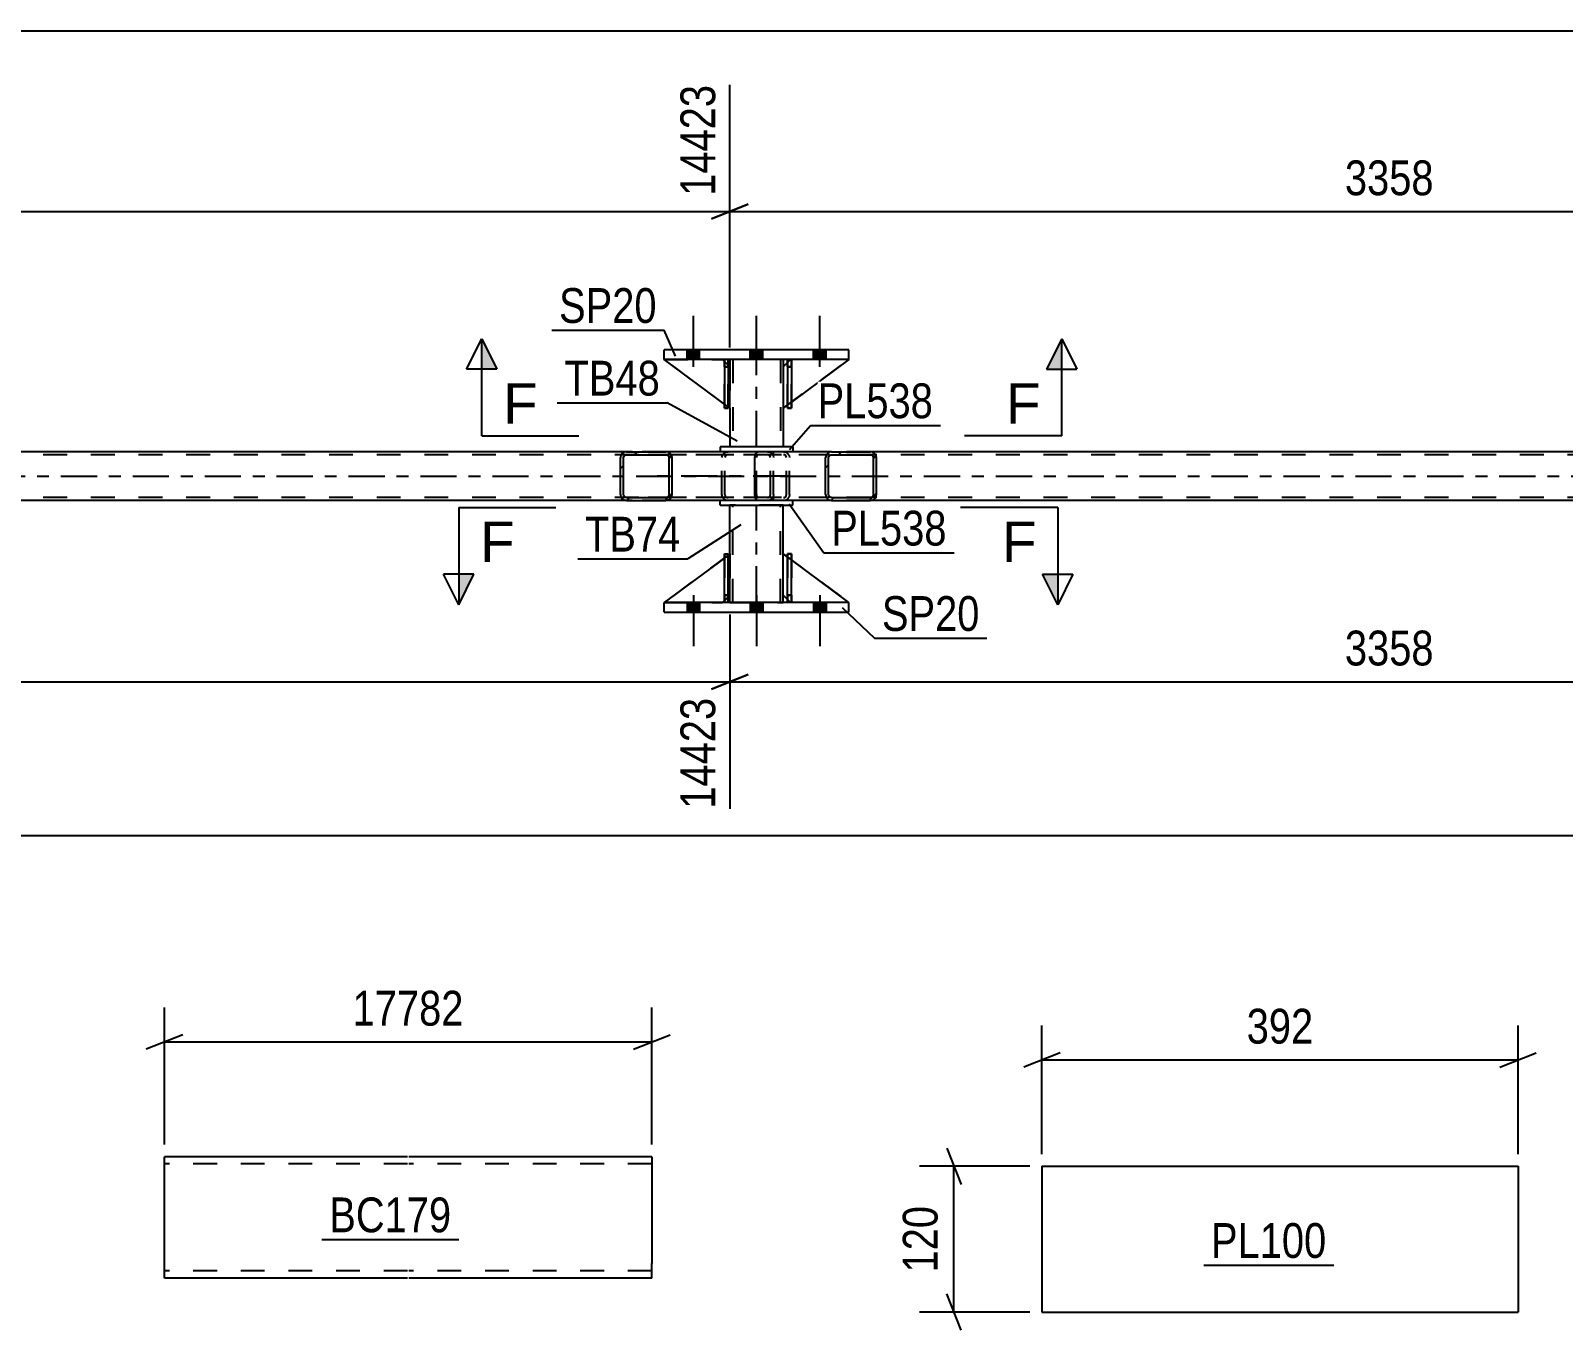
# Model space of a CAD drawing. Header units: millimetres. Extents: x 0 to 841, y 0 to 594.
# Drawn here: x 618.3 to 744.4, y 139.6 to 246.5 of the extents above; entities that cross this region are included whole.
import ezdxf

# ---------------------------------------------------------------- set-up
doc = ezdxf.new("R2010")
doc.units = ezdxf.units.MM
doc.linetypes.add('DXK_LINE_DOT2', pattern=[3.9198, 1.9599, -1.9599])
doc.linetypes.add('DXK_LINE_DOT3', pattern=[5.9187, 2.979, -0.9799, 0.9799, -0.9799])
doc.styles.add('Arial', font='ARIAL.TTF', dxfattribs={"height": 0.2})
doc.styles.add('Arial Narrow', font='ARIALN.TTF', dxfattribs={"height": 0.2})

# ---------------------------------------------------------------- blocks, each defined once
blk = doc.blocks.new('Part-122570622-7216 - 7169')
at = {"color": 7, "linetype": 'DXK_LINE_DOT2'}
for p, q in [((680.79, 219.48), (680.55, 219.23)), ((685.59, 219.48), (680.79, 219.48)), ((680.87, 215.97), (680.55, 215.74))]:
    blk.add_line(p, q, dxfattribs=at)
at = {"color": 2, "linetype": 'Continuous'}
for p, q in [((685.59, 219.48), (680.87, 215.97)), ((680.55, 219.23), (680.19, 218.88)), ((680.19, 218.88), (680.19, 215.48)), ((680.55, 215.74), (680.19, 215.48))]:
    blk.add_line(p, q, dxfattribs=at)
blk = doc.blocks.new('Part-122570622-7281 - 7169')
at = {"color": 2, "linetype": 'Continuous'}
for p, q in [((680.99, 212.28), (674.99, 212.28)), ((674.99, 212.28), (674.99, 211.88)), ((680.99, 212.28), (680.99, 211.88))]:
    blk.add_line(p, q, dxfattribs=at)
at = {"color": 7, "linetype": 'DXK_LINE_DOT2'}
blk.add_line((680.99, 211.88), (674.99, 211.88), dxfattribs=at)
blk = doc.blocks.new('Bolt-122570622-7218 - 7169')
at = {"linetype": 'Continuous'}
for points in [[(672.27, 219.48), (673.31, 219.48), (673.31, 220.28), (672.27, 220.28)], [(672.27, 219.48), (673.31, 219.48), (673.31, 220.28), (672.27, 220.28)], [(672.27, 219.48), (673.31, 219.48), (673.31, 220.28), (672.27, 220.28)], [(677.47, 219.48), (678.51, 219.48), (678.51, 220.28), (677.47, 220.28)], [(677.47, 219.48), (678.51, 219.48), (678.51, 220.28), (677.47, 220.28)], [(682.67, 219.48), (683.71, 219.48), (683.71, 220.28), (682.67, 220.28)], [(682.67, 219.48), (683.71, 219.48), (683.71, 220.28), (682.67, 220.28)], [(682.67, 219.48), (683.71, 219.48), (683.71, 220.28), (682.67, 220.28)]]:
    blk.add_hatch(color=1, dxfattribs=at).paths.add_polyline_path(points)
at = {"color": 1, "linetype": 'Continuous'}
for p, q in [((672.79, 218.88), (672.79, 223.08)), ((672.79, 218.88), (672.79, 223.08)), ((672.79, 218.88), (672.79, 223.08)), ((677.99, 218.88), (677.99, 223.08)), ((677.99, 218.88), (677.99, 223.08)), ((683.19, 218.88), (683.19, 223.08)), ((683.19, 218.88), (683.19, 223.08)), ((683.19, 218.88), (683.19, 223.08)), ((672.27, 219.48), (672.27, 220.28)), ((672.27, 219.48), (672.27, 220.28)), ((672.27, 219.48), (672.27, 220.28)), ((673.31, 219.48), (673.31, 220.28)), ((673.31, 219.48), (673.31, 220.28)), ((673.31, 219.48), (673.31, 220.28)), ((677.47, 219.48), (677.47, 220.28)), ((677.47, 219.48), (677.47, 220.28)), ((678.51, 219.48), (678.51, 220.28)), ((678.51, 219.48), (678.51, 220.28)), ((682.67, 219.48), (682.67, 220.28)), ((682.67, 219.48), (682.67, 220.28)), ((682.67, 219.48), (682.67, 220.28)), ((683.71, 219.48), (683.71, 220.28)), ((683.71, 219.48), (683.71, 220.28)), ((683.71, 219.48), (683.71, 220.28))]:
    blk.add_line(p, q, dxfattribs=at)
blk = doc.blocks.new('Bolt-122570622-7219 - 7169')
at = {"linetype": 'Continuous'}
for points in [[(673.31, 199.48), (672.27, 199.48), (672.27, 198.68), (673.31, 198.68)], [(673.31, 199.48), (672.27, 199.48), (672.27, 198.68), (673.31, 198.68)], [(673.31, 199.48), (672.27, 199.48), (672.27, 198.68), (673.31, 198.68)], [(678.51, 199.48), (677.47, 199.48), (677.47, 198.68), (678.51, 198.68)], [(678.51, 199.48), (677.47, 199.48), (677.47, 198.68), (678.51, 198.68)], [(683.71, 199.48), (682.67, 199.48), (682.67, 198.68), (683.71, 198.68)], [(683.71, 199.48), (682.67, 199.48), (682.67, 198.68), (683.71, 198.68)], [(683.71, 199.48), (682.67, 199.48), (682.67, 198.68), (683.71, 198.68)]]:
    blk.add_hatch(color=1, dxfattribs=at).paths.add_polyline_path(points)
at = {"color": 1, "linetype": 'Continuous'}
for p, q in [((672.27, 199.48), (672.27, 198.68)), ((672.27, 199.48), (672.27, 198.68)), ((672.27, 199.48), (672.27, 198.68)), ((672.79, 200.08), (672.79, 195.88)), ((672.79, 200.08), (672.79, 195.88)), ((672.79, 200.08), (672.79, 195.88)), ((673.31, 199.48), (673.31, 198.68)), ((673.31, 199.48), (673.31, 198.68)), ((673.31, 199.48), (673.31, 198.68)), ((677.47, 199.48), (677.47, 198.68)), ((677.47, 199.48), (677.47, 198.68)), ((677.99, 200.08), (677.99, 195.88)), ((677.99, 200.08), (677.99, 195.88)), ((678.51, 199.48), (678.51, 198.68)), ((678.51, 199.48), (678.51, 198.68)), ((682.67, 199.48), (682.67, 198.68)), ((682.67, 199.48), (682.67, 198.68)), ((682.67, 199.48), (682.67, 198.68)), ((683.19, 200.08), (683.19, 195.88)), ((683.19, 200.08), (683.19, 195.88)), ((683.19, 200.08), (683.19, 195.88)), ((683.71, 199.48), (683.71, 198.68)), ((683.71, 199.48), (683.71, 198.68)), ((683.71, 199.48), (683.71, 198.68))]:
    blk.add_line(p, q, dxfattribs=at)
blk = doc.blocks.new('Part-122570622-7228 - 7169')
at = {"color": 7, "linetype": 'DXK_LINE_DOT2'}
for p, q in [((680.55, 218.88), (680.55, 219.48)), ((680.55, 219.48), (680.55, 219.48)), ((680.55, 219.48), (680.55, 215.48)), ((680.87, 219.48), (680.55, 219.48)), ((680.87, 218.88), (680.87, 219.48)), ((680.87, 215.48), (680.87, 219.48)), ((680.55, 215.48), (680.55, 218.88)), ((680.55, 218.88), (680.87, 218.88)), ((680.87, 218.88), (680.87, 215.48)), ((680.55, 215.48), (680.87, 215.48))]:
    blk.add_line(p, q, dxfattribs=at)
blk = doc.blocks.new('Part-122570622-7229 - 7169')
at = {"color": 2, "linetype": 'Continuous'}
for p, q in [((675.67, 219.48), (675.35, 219.48)), ((675.35, 219.48), (675.35, 215.48)), ((675.67, 219.48), (675.67, 219.48)), ((675.67, 219.48), (675.67, 215.48)), ((675.67, 215.48), (675.35, 215.48))]:
    blk.add_line(p, q, dxfattribs=at)
at = {"color": 7, "linetype": 'DXK_LINE_DOT2'}
for p, q in [((675.35, 218.88), (675.35, 219.48)), ((675.67, 218.88), (675.67, 219.48)), ((675.67, 219.48), (675.67, 219.48)), ((675.67, 218.88), (675.35, 218.88)), ((675.35, 218.88), (675.35, 215.48)), ((675.67, 215.48), (675.67, 218.88))]:
    blk.add_line(p, q, dxfattribs=at)
blk = doc.blocks.new('Part-122570622-7230 - 7169')
at = {"color": 2, "linetype": 'Continuous'}
for p, q in [((680.87, 219.48), (680.55, 219.48)), ((680.55, 219.48), (680.55, 215.48)), ((680.87, 219.48), (680.87, 219.48)), ((680.87, 219.48), (680.87, 215.48)), ((680.87, 215.48), (680.55, 215.48))]:
    blk.add_line(p, q, dxfattribs=at)
at = {"color": 7, "linetype": 'DXK_LINE_DOT2'}
for p, q in [((680.55, 218.88), (680.55, 219.48)), ((680.87, 218.88), (680.87, 219.48)), ((680.87, 219.48), (680.87, 219.48)), ((680.87, 218.88), (680.55, 218.88)), ((680.55, 218.88), (680.55, 215.48)), ((680.87, 215.48), (680.87, 218.88))]:
    blk.add_line(p, q, dxfattribs=at)
blk = doc.blocks.new('Part-122570622-7233 - 7169')
at = {"color": 2, "linetype": 'Continuous'}
for p, q in [((675.35, 215.81), (670.39, 219.48)), ((675.35, 219.32), (675.19, 219.48)), ((675.79, 218.88), (675.67, 219)), ((675.79, 218.88), (675.79, 218.88)), ((675.79, 215.48), (675.79, 218.88)), ((675.67, 215.57), (675.79, 215.48)), ((675.79, 215.48), (675.79, 215.48))]:
    blk.add_line(p, q, dxfattribs=at)
at = {"color": 7, "linetype": 'DXK_LINE_DOT2'}
for p, q in [((675.19, 219.48), (670.39, 219.48)), ((675.19, 219.48), (675.79, 218.88)), ((675.67, 219), (675.35, 219.32)), ((675.79, 218.88), (675.79, 215.48)), ((675.67, 215.57), (675.35, 215.81))]:
    blk.add_line(p, q, dxfattribs=at)
blk = doc.blocks.new('Part-122570622-7236 - 7169')
at = {"color": 7, "linetype": 'DXK_LINE_DOT2'}
for p, q in [((675.79, 215.48), (670.39, 219.48)), ((670.39, 219.48), (675.19, 219.48)), ((675.19, 219.48), (675.79, 218.88)), ((675.79, 218.88), (675.19, 219.48)), ((675.79, 218.88), (675.79, 215.48)), ((675.79, 218.88), (675.79, 218.88)), ((675.79, 218.88), (675.79, 215.48))]:
    blk.add_line(p, q, dxfattribs=at)
blk = doc.blocks.new('Part-122570622-7320 - 7169')
at = {"color": 7, "linetype": 'DXK_LINE_DOT2'}
for p, q in [((774.13, 211.64), (111.73, 211.64)), ((687.36, 211.88), (667.3, 211.88)), ((774.13, 208.12), (111.73, 208.12)), ((687.36, 207.88), (667.3, 207.88))]:
    blk.add_line(p, q, dxfattribs=at)
at = {"color": 2, "linetype": 'Continuous'}
for p, q in [((667.3, 211.88), (602.22, 211.88)), ((752.43, 211.88), (687.36, 211.88)), ((667.3, 207.88), (602.22, 207.88)), ((752.43, 207.88), (687.36, 207.88))]:
    blk.add_line(p, q, dxfattribs=at)
at = {"color": 7, "linetype": 'DXK_LINE_DOT3'}
blk.add_line((111.73, 209.88), (774.13, 209.88), dxfattribs=at)
blk = doc.blocks.new('Part-122570622-7256 - 7169')
at = {"color": 7, "linetype": 'DXK_LINE_DOT2'}
for p, q in [((680.19, 200.08), (680.19, 203.48)), ((680.19, 203.48), (685.59, 199.48)), ((680.79, 199.48), (680.19, 200.08)), ((685.59, 199.48), (680.79, 199.48))]:
    blk.add_line(p, q, dxfattribs=at)
blk = doc.blocks.new('Part-122570622-7321 - 7169')
at = {"color": 7, "linetype": 'DXK_LINE_DOT2'}
for p, q in [((680.87, 203.48), (680.55, 203.48)), ((680.55, 200.08), (680.55, 203.48)), ((680.55, 203.48), (680.55, 199.48)), ((680.87, 203.48), (680.87, 200.08)), ((680.87, 199.48), (680.87, 203.48)), ((680.87, 200.08), (680.55, 200.08)), ((680.55, 199.48), (680.55, 200.08)), ((680.87, 199.48), (680.55, 199.48)), ((680.87, 200.08), (680.87, 199.48)), ((680.87, 199.48), (680.87, 199.48))]:
    blk.add_line(p, q, dxfattribs=at)
blk = doc.blocks.new('Part-122570622-7261 - 7169')
at = {"color": 2, "linetype": 'Continuous'}
for p, q in [((670.39, 198.68), (670.39, 199.48)), ((685.59, 199.48), (670.39, 199.48)), ((685.59, 198.68), (685.59, 199.48)), ((670.39, 198.68), (685.59, 198.68))]:
    blk.add_line(p, q, dxfattribs=at)
at = {"color": 7, "linetype": 'DXK_LINE_DOT2'}
for p, q in [((670.39, 198.68), (670.39, 199.48)), ((685.59, 198.68), (685.59, 199.48))]:
    blk.add_line(p, q, dxfattribs=at)
blk = doc.blocks.new('Part-122570622-7326 - 7169')
at = {"color": 7, "linetype": 'DXK_LINE_DOT2'}
for p, q in [((680.79, 219.48), (680.19, 218.88)), ((680.19, 215.48), (685.59, 219.48)), ((685.59, 219.48), (680.79, 219.48)), ((680.19, 218.88), (680.19, 215.48))]:
    blk.add_line(p, q, dxfattribs=at)
blk = doc.blocks.new('Part-122570622-7266 - 7169')
at = {"color": 2, "linetype": 'Continuous'}
for p, q in [((670.39, 219.48), (670.39, 220.28)), ((685.59, 220.28), (670.39, 220.28)), ((685.59, 219.48), (670.39, 219.48)), ((685.59, 219.48), (685.59, 220.28))]:
    blk.add_line(p, q, dxfattribs=at)
at = {"color": 7, "linetype": 'DXK_LINE_DOT2'}
for p, q in [((670.39, 219.48), (670.39, 220.28)), ((685.59, 219.48), (685.59, 220.28))]:
    blk.add_line(p, q, dxfattribs=at)
blk = doc.blocks.new('Part-122570622-7267 - 7169')
at = {"color": 2, "linetype": 'Continuous'}
for p, q in [((680.55, 199.48), (680.55, 203.48)), ((680.55, 203.48), (680.87, 203.48)), ((680.87, 199.48), (680.87, 203.48)), ((680.55, 199.48), (680.55, 199.48)), ((680.87, 199.48), (680.55, 199.48))]:
    blk.add_line(p, q, dxfattribs=at)
at = {"color": 7, "linetype": 'DXK_LINE_DOT2'}
for p, q in [((680.55, 203.48), (680.55, 200.08)), ((680.87, 200.08), (680.87, 203.48)), ((680.55, 200.08), (680.55, 199.48)), ((680.55, 200.08), (680.87, 200.08)), ((680.87, 199.48), (680.87, 200.08)), ((680.87, 199.48), (680.87, 199.48))]:
    blk.add_line(p, q, dxfattribs=at)
blk = doc.blocks.new('Part-122570622-7270 - 7169')
at = {"color": 2, "linetype": 'Continuous'}
for p, q in [((675.35, 203.14), (670.39, 199.48)), ((675.79, 203.48), (675.67, 203.38)), ((675.79, 200.08), (675.79, 203.48)), ((675.35, 199.63), (675.19, 199.48)), ((675.79, 200.08), (675.67, 199.95)), ((675.79, 200.08), (675.79, 200.08))]:
    blk.add_line(p, q, dxfattribs=at)
at = {"color": 7, "linetype": 'DXK_LINE_DOT2'}
for p, q in [((675.67, 203.38), (675.35, 203.14)), ((675.79, 200.08), (675.79, 203.48)), ((670.39, 199.48), (675.19, 199.48)), ((675.79, 200.08), (675.19, 199.48)), ((675.67, 199.95), (675.35, 199.63))]:
    blk.add_line(p, q, dxfattribs=at)
blk = doc.blocks.new('Part-122570622-7273 - 7169')
at = {"color": 7, "linetype": 'DXK_LINE_DOT2'}
for p, q in [((675.79, 203.48), (670.39, 199.48)), ((675.79, 200.08), (675.79, 203.48)), ((675.79, 203.48), (675.79, 200.08)), ((670.39, 199.48), (675.19, 199.48)), ((675.19, 199.48), (675.79, 200.08)), ((675.79, 200.08), (675.19, 199.48)), ((675.79, 200.08), (675.79, 200.08))]:
    blk.add_line(p, q, dxfattribs=at)
blk = doc.blocks.new('Part-122570622-7276 - 7169')
at = {"color": 2, "linetype": 'Continuous'}
for p, q in [((680.19, 200.08), (680.19, 203.48)), ((680.55, 203.21), (680.19, 203.48)), ((685.59, 199.48), (680.87, 202.98)), ((680.55, 199.72), (680.19, 200.08))]:
    blk.add_line(p, q, dxfattribs=at)
at = {"color": 7, "linetype": 'DXK_LINE_DOT2'}
for p, q in [((680.87, 202.98), (680.55, 203.21)), ((680.79, 199.48), (680.55, 199.72)), ((685.59, 199.48), (680.79, 199.48)), ((685.59, 199.48), (685.59, 199.48)), ((685.59, 199.48), (685.59, 199.48))]:
    blk.add_line(p, q, dxfattribs=at)
blk = doc.blocks.new('Part-122570622-7286 - 7169')
at = {"color": 2, "linetype": 'Continuous'}
for p, q in [((674.99, 207.48), (674.99, 207.88)), ((674.99, 207.48), (680.99, 207.48)), ((680.99, 207.48), (680.99, 207.88))]:
    blk.add_line(p, q, dxfattribs=at)
at = {"color": 7, "linetype": 'DXK_LINE_DOT2'}
blk.add_line((680.99, 207.88), (674.99, 207.88), dxfattribs=at)
blk = doc.blocks.new('Part-122570622-7322 - 7169')
at = {"color": 2, "linetype": 'Continuous'}
for p, q in [((675.35, 199.48), (675.35, 203.48)), ((675.35, 203.48), (675.67, 203.48)), ((675.67, 199.48), (675.67, 203.48)), ((675.35, 199.48), (675.35, 199.48)), ((675.67, 199.48), (675.35, 199.48))]:
    blk.add_line(p, q, dxfattribs=at)
at = {"color": 7, "linetype": 'DXK_LINE_DOT2'}
for p, q in [((675.35, 203.48), (675.35, 200.08)), ((675.67, 200.08), (675.67, 203.48)), ((675.35, 200.08), (675.35, 199.48)), ((675.35, 200.08), (675.67, 200.08)), ((675.67, 199.48), (675.67, 200.08)), ((675.67, 199.48), (675.67, 199.48))]:
    blk.add_line(p, q, dxfattribs=at)
blk = doc.blocks.new('Part-122570622-7327 - 7169')
at = {"color": 7, "linetype": 'DXK_LINE_DOT2'}
for p, q in [((675.35, 203.48), (675.67, 203.48)), ((675.35, 200.08), (675.35, 203.48)), ((675.35, 203.48), (675.35, 199.48)), ((675.67, 203.48), (675.67, 200.08)), ((675.67, 199.48), (675.67, 203.38)), ((675.67, 200.08), (675.35, 200.08)), ((675.35, 199.48), (675.35, 200.08)), ((675.67, 199.48), (675.35, 199.48)), ((675.67, 200.08), (675.67, 199.48)), ((675.67, 199.48), (675.67, 199.48))]:
    blk.add_line(p, q, dxfattribs=at)
blk = doc.blocks.new('Part-122570622-7357 - 7169')
at = {"color": 2, "linetype": 'Continuous'}
for p, q in [((675.79, 203.48), (675.79, 207.48)), ((680.19, 203.48), (680.19, 207.48)), ((675.79, 199.48), (675.79, 200.08)), ((680.19, 199.48), (680.19, 200.08))]:
    blk.add_line(p, q, dxfattribs=at)
at = {"color": 7, "linetype": 'DXK_LINE_DOT2'}
for p, q in [((680.19, 207.48), (675.79, 207.48)), ((676.03, 199.48), (676.03, 207.48)), ((679.95, 199.48), (679.95, 207.48)), ((675.79, 200.08), (675.79, 203.48)), ((680.19, 200.08), (680.19, 203.48)), ((675.79, 199.48), (680.19, 199.48))]:
    blk.add_line(p, q, dxfattribs=at)
at = {"color": 7, "linetype": 'DXK_LINE_DOT3'}
blk.add_line((677.99, 199.48), (677.99, 207.48), dxfattribs=at)
blk = doc.blocks.new('Part-122570622-7358 - 7169')
at = {"color": 7, "linetype": 'DXK_LINE_DOT2'}
for p, q in [((675.35, 218.88), (675.35, 219.48)), ((675.35, 219.48), (675.35, 219.48)), ((675.35, 219.48), (675.35, 215.48)), ((675.67, 219.48), (675.35, 219.48)), ((675.67, 218.88), (675.67, 219.48)), ((675.67, 215.48), (675.67, 219.48)), ((675.35, 215.48), (675.35, 218.88)), ((675.35, 218.88), (675.67, 218.88)), ((675.67, 218.88), (675.67, 215.48)), ((675.35, 215.48), (675.67, 215.48))]:
    blk.add_line(p, q, dxfattribs=at)
blk = doc.blocks.new('Part-122570622-7366 - 7169')
at = {"linetype": 'Continuous'}
h = blk.add_hatch(dxfattribs=at)
h.set_pattern_fill('', scale=0.7, style=0, pattern_type=0)
h.set_pattern_definition([(45, (671.0048, 211.5793), (-1.57154, 1.57154), [])])
h.paths.add_polyline_path([(671.04, 211.4), (671, 211.58), (670.89, 211.73), (670.73, 211.84), (670.53, 211.88), (667.3, 211.88), (667.1, 211.84), (666.94, 211.73), (666.83, 211.58), (666.79, 211.4), (666.79, 208.36), (666.83, 208.17), (666.94, 208.02), (667.1, 207.91), (667.3, 207.88), (670.53, 207.88), (670.73, 207.91), (670.89, 208.02), (671, 208.17), (671.04, 208.36)])
h.paths.add_polyline_path([(670.77, 208.26), (670.71, 208.19), (670.63, 208.13), (670.53, 208.12), (667.3, 208.12), (667.2, 208.13), (667.12, 208.19), (667.06, 208.26), (667.04, 208.36), (667.04, 211.4), (667.06, 211.49), (667.12, 211.57), (667.2, 211.62), (667.3, 211.64), (670.53, 211.64), (670.63, 211.62), (670.71, 211.57), (670.77, 211.49), (670.79, 211.4), (670.79, 208.36)])
at = {"color": 2, "linetype": 'Continuous'}
for p, q in [((666.83, 211.58), (666.79, 211.4)), ((666.79, 208.36), (666.79, 211.4)), ((667.04, 211.4), (667.06, 211.49)), ((667.04, 208.36), (667.04, 211.4)), ((667.06, 211.49), (667.12, 211.57)), ((667.3, 211.88), (667.1, 211.84)), ((667.12, 211.57), (667.2, 211.62)), ((667.2, 211.62), (667.3, 211.64)), ((667.3, 211.88), (670.53, 211.88)), ((667.3, 211.64), (670.53, 211.64)), ((678.12, 211.88), (670.53, 211.88)), ((670.73, 211.84), (670.53, 211.88)), ((670.53, 211.64), (670.63, 211.62)), ((670.63, 211.62), (670.71, 211.57)), ((670.71, 211.57), (670.77, 211.49)), ((670.77, 211.49), (670.79, 211.4)), ((670.79, 208.36), (670.79, 211.4)), ((671.04, 211.4), (671, 211.58)), ((671.04, 208.36), (671.04, 211.4)), ((666.79, 208.36), (666.83, 208.17)), ((667.06, 208.26), (667.04, 208.36)), ((667.12, 208.19), (667.06, 208.26)), ((667.2, 208.13), (667.12, 208.19)), ((667.3, 208.12), (667.2, 208.13)), ((670.63, 208.13), (670.53, 208.12)), ((670.71, 208.19), (670.63, 208.13)), ((670.77, 208.26), (670.71, 208.19)), ((670.79, 208.36), (670.77, 208.26)), ((671, 208.17), (671.04, 208.36)), ((667.1, 207.91), (667.3, 207.88)), ((667.3, 208.12), (670.53, 208.12)), ((667.3, 207.88), (670.53, 207.88)), ((670.53, 207.88), (670.73, 207.91)), ((678.12, 207.88), (670.53, 207.88))]:
    blk.add_line(p, q, dxfattribs=at)
at = {"color": 7, "linetype": 'DXK_LINE_DOT2'}
for p, q in [((670.53, 211.88), (667.3, 211.88)), ((678.88, 211.64), (667.3, 211.64)), ((675.14, 211.4), (675.18, 211.58)), ((675.14, 208.36), (675.14, 211.4)), ((675.41, 211.49), (675.39, 211.4)), ((675.39, 208.36), (675.39, 211.4)), ((675.47, 211.57), (675.41, 211.49)), ((675.45, 211.84), (675.65, 211.88)), ((675.55, 211.62), (675.47, 211.57)), ((675.65, 211.64), (675.55, 211.62)), ((678.88, 211.88), (678.12, 211.88)), ((678.88, 211.88), (679.08, 211.84)), ((678.98, 211.62), (678.88, 211.64)), ((679.06, 211.57), (678.98, 211.62)), ((679.12, 211.49), (679.06, 211.57)), ((679.14, 211.4), (679.12, 211.49)), ((679.14, 208.36), (679.14, 211.4)), ((679.35, 211.58), (679.39, 211.4)), ((679.39, 208.36), (679.39, 211.4)), ((675.18, 208.17), (675.14, 208.36)), ((675.39, 208.36), (675.41, 208.26)), ((675.41, 208.26), (675.47, 208.19)), ((675.47, 208.19), (675.49, 208.17)), ((675.49, 208.17), (675.55, 208.13)), ((675.55, 208.13), (675.65, 208.12)), ((678.88, 208.12), (678.98, 208.13)), ((678.98, 208.13), (679.06, 208.19)), ((679.06, 208.19), (679.12, 208.26)), ((679.12, 208.26), (679.14, 208.36)), ((679.39, 208.36), (679.35, 208.17)), ((678.88, 208.12), (667.3, 208.12)), ((670.53, 207.88), (667.3, 207.88)), ((675.65, 207.88), (675.45, 207.91)), ((678.88, 207.88), (678.12, 207.88)), ((679.08, 207.91), (678.88, 207.88))]:
    blk.add_line(p, q, dxfattribs=at)
at = {"color": 7, "linetype": 'DXK_LINE_DOT3'}
blk.add_line((680.68, 209.88), (668.92, 209.88), dxfattribs=at)
at = {"color": 2, "linetype": 'Continuous'}
for centre, start, end in [((667.28, 211.37), 110.7583, 155.68), ((670.55, 211.37), 24.32, 69.2417), ((667.28, 208.38), 204.32, 249.2417), ((670.55, 208.38), 290.7583, 335.68)]:
    blk.add_arc(centre, 0.496, start, end, dxfattribs=at)
at = {"color": 7, "linetype": 'DXK_LINE_DOT2'}
for centre, start, end in [((675.63, 211.37), 110.7583, 155.68), ((678.9, 211.37), 24.32, 69.2417), ((675.63, 208.38), 204.32, 249.2417), ((678.9, 208.38), 290.7583, 335.68)]:
    blk.add_arc(centre, 0.496, start, end, dxfattribs=at)
blk = doc.blocks.new('Part-122570622-7405 - 7169')
at = {"linetype": 'Continuous'}
h = blk.add_hatch(dxfattribs=at)
h.set_pattern_fill('', scale=0.7, style=0, pattern_type=0)
h.set_pattern_definition([(45, (687.8229, 211.5793), (-1.57154, 1.57154), [])])
h.paths.add_polyline_path([(687.86, 211.4), (687.82, 211.58), (687.71, 211.73), (687.55, 211.84), (687.36, 211.88), (684.17, 211.88), (683.98, 211.84), (683.82, 211.73), (683.71, 211.58), (683.67, 211.4), (683.67, 208.36), (683.71, 208.17), (683.82, 208.02), (683.98, 207.91), (684.17, 207.88), (687.36, 207.88), (687.55, 207.91), (687.71, 208.02), (687.82, 208.17), (687.86, 208.36)])
h.paths.add_polyline_path([(687.59, 208.26), (687.54, 208.19), (687.45, 208.13), (687.36, 208.12), (684.17, 208.12), (684.08, 208.13), (684, 208.19), (683.94, 208.26), (683.92, 208.36), (683.92, 211.4), (683.94, 211.49), (684, 211.57), (684.08, 211.62), (684.17, 211.64), (687.36, 211.64), (687.45, 211.62), (687.54, 211.57), (687.59, 211.49), (687.61, 211.4), (687.61, 208.36)])
at = {"color": 2, "linetype": 'Continuous'}
for p, q in [((677.85, 211.4), (677.87, 211.58)), ((677.85, 208.36), (677.85, 211.4)), ((677.87, 211.58), (677.93, 211.73)), ((677.93, 211.73), (678.01, 211.84)), ((678.01, 211.84), (678.12, 211.88)), ((684.17, 211.88), (678.12, 211.88)), ((683.71, 211.58), (683.67, 211.4)), ((683.67, 208.36), (683.67, 211.4)), ((683.92, 211.4), (683.94, 211.49)), ((683.92, 208.36), (683.92, 211.4)), ((683.94, 211.49), (684, 211.57)), ((684.17, 211.88), (683.98, 211.84)), ((684, 211.57), (684.08, 211.62)), ((684.08, 211.62), (684.17, 211.64)), ((684.17, 211.88), (687.36, 211.88)), ((684.17, 211.64), (687.36, 211.64)), ((687.55, 211.84), (687.36, 211.88)), ((687.36, 211.64), (687.45, 211.62)), ((687.45, 211.62), (687.54, 211.57)), ((687.54, 211.57), (687.59, 211.49)), ((687.59, 211.49), (687.61, 211.4)), ((687.61, 208.36), (687.61, 211.4)), ((687.86, 211.4), (687.82, 211.58)), ((687.86, 208.36), (687.86, 211.4)), ((677.87, 208.17), (677.85, 208.36)), ((677.93, 208.02), (677.87, 208.17)), ((683.67, 208.36), (683.71, 208.17)), ((683.94, 208.26), (683.92, 208.36)), ((684, 208.19), (683.94, 208.26)), ((684.08, 208.13), (684, 208.19)), ((684.17, 208.12), (684.08, 208.13)), ((687.45, 208.13), (687.36, 208.12)), ((687.54, 208.19), (687.45, 208.13)), ((687.59, 208.26), (687.54, 208.19)), ((687.61, 208.36), (687.59, 208.26)), ((687.82, 208.17), (687.86, 208.36)), ((678.01, 207.91), (677.93, 208.02)), ((678.12, 207.88), (678.01, 207.91)), ((684.17, 207.88), (678.12, 207.88)), ((683.98, 207.91), (684.17, 207.88)), ((684.17, 208.12), (687.36, 208.12)), ((684.17, 207.88), (687.36, 207.88)), ((687.36, 207.88), (687.55, 207.91))]:
    blk.add_line(p, q, dxfattribs=at)
at = {"color": 7, "linetype": 'DXK_LINE_DOT2'}
for p, q in [((677.99, 211.49), (677.98, 211.4)), ((677.98, 208.36), (677.98, 211.4)), ((678.02, 211.57), (677.99, 211.49)), ((678.06, 211.62), (678.02, 211.57)), ((678.12, 211.64), (678.06, 211.62)), ((687.36, 211.64), (678.12, 211.64)), ((679.39, 211.64), (679.39, 211.88)), ((680.21, 211.88), (680.4, 211.84)), ((680.3, 211.62), (680.21, 211.64)), ((680.39, 211.57), (680.3, 211.62)), ((680.44, 211.49), (680.39, 211.57)), ((680.46, 211.4), (680.44, 211.49)), ((680.46, 208.36), (680.46, 211.4)), ((680.67, 211.58), (680.71, 211.4)), ((680.71, 208.36), (680.71, 211.4)), ((687.36, 211.88), (684.17, 211.88)), ((677.98, 208.36), (677.99, 208.26)), ((677.99, 208.26), (678.02, 208.19)), ((678.02, 208.19), (678.06, 208.13)), ((678.06, 208.13), (678.12, 208.12)), ((680.21, 208.12), (680.3, 208.13)), ((680.3, 208.13), (680.39, 208.19)), ((680.39, 208.19), (680.44, 208.26)), ((680.44, 208.26), (680.46, 208.36)), ((680.71, 208.36), (680.67, 208.17)), ((687.36, 208.12), (678.12, 208.12)), ((679.39, 207.88), (679.39, 208.12)), ((680.4, 207.91), (680.21, 207.88)), ((687.36, 207.88), (684.17, 207.88))]:
    blk.add_line(p, q, dxfattribs=at)
for centre, start, end in [((680.22, 211.38), 23.8494, 68.8059), ((680.22, 208.37), 291.1941, 336.1506)]:
    blk.add_arc(centre, 0.492, start, end, dxfattribs=at)
at = {"color": 2, "linetype": 'Continuous'}
for centre, start, end in [((684.16, 211.38), 111.1941, 156.1506), ((687.37, 211.38), 23.8494, 68.8059), ((684.16, 208.37), 203.8494, 248.8059), ((687.37, 208.37), 291.1941, 336.1506)]:
    blk.add_arc(centre, 0.492, start, end, dxfattribs=at)
blk = doc.blocks.new('Part-122570622-7451 - 7169')
at = {"color": 2, "linetype": 'Continuous'}
for p, q in [((675.79, 219.48), (675.79, 218.88)), ((680.19, 219.48), (680.19, 218.88)), ((675.79, 215.48), (675.79, 212.28)), ((680.19, 215.48), (680.19, 212.28))]:
    blk.add_line(p, q, dxfattribs=at)
at = {"color": 7, "linetype": 'DXK_LINE_DOT2'}
for p, q in [((680.19, 219.48), (675.79, 219.48)), ((676.03, 219.48), (676.03, 212.28)), ((679.95, 219.48), (679.95, 212.28)), ((675.79, 218.88), (675.79, 215.48)), ((680.19, 218.88), (680.19, 215.48)), ((680.19, 212.28), (675.79, 212.28))]:
    blk.add_line(p, q, dxfattribs=at)
at = {"color": 7, "linetype": 'DXK_LINE_DOT3'}
blk.add_line((677.99, 212.28), (677.99, 219.48), dxfattribs=at)
blk = doc.blocks.new('Part-122570622-8229 - 8225')
at = {"color": 2, "linetype": 'Continuous'}
for p, q in [((649.27, 153.87), (629.27, 153.87)), ((629.27, 143.96), (629.27, 153.87)), ((669.37, 153.87), (649.37, 153.87)), ((669.37, 153.87), (669.37, 145.07)), ((669.37, 143.87), (669.37, 145.07)), ((629.27, 143.87), (629.27, 143.96)), ((649.27, 143.87), (629.27, 143.87)), ((669.37, 143.87), (649.37, 143.87))]:
    blk.add_line(p, q, dxfattribs=at)
at = {"color": 7, "linetype": 'DXK_LINE_DOT2'}
for p, q in [((649.27, 153.27), (629.27, 153.27)), ((669.37, 153.27), (649.37, 153.27)), ((629.27, 144.47), (629.27, 144.51)), ((649.27, 144.47), (629.27, 144.47)), ((669.37, 144.47), (649.37, 144.47)), ((669.37, 144.51), (669.37, 144.84)), ((669.37, 144.47), (669.37, 144.51))]:
    blk.add_line(p, q, dxfattribs=at)
blk = doc.blocks.new('Part-122570622-8272 - 8268')
at = {"color": 2, "linetype": 'Continuous'}
for p, q in [((701.48, 153.08), (701.48, 141.08)), ((701.48, 153.08), (740.66, 153.08)), ((740.66, 153.08), (740.66, 141.08)), ((701.48, 141.08), (740.66, 141.08))]:
    blk.add_line(p, q, dxfattribs=at)
blk = doc.blocks.new('StraightDimension-122570622-19252 - 7169')
at = {"color": 7, "linetype": 'Continuous'}
for p, q in [((675.79, 220.48), (675.79, 242.09)), ((784.35, 212.88), (784.35, 242.09)), ((677.29, 232.25), (674.29, 231.05)), ((782.85, 231.05), (785.85, 232.25)), ((675.79, 231.65), (784.35, 231.65))]:
    blk.add_line(p, q, dxfattribs=at)
at = {"color": 0}
blk.add_wipeout([(734.33, 232.4), (734.33, 236.6), (725.81, 236.6), (725.81, 232.4)], dxfattribs=at)
at = {"color": 3, "style": 'Arial Narrow'}
blk.add_text('3358', height=2.863, dxfattribs=at).set_placement((726.41, 233))
at = {"color": 0, "linetype": 'Continuous'}
blk.add_wipeout([(783.75, 242.69), (779.55, 242.69), (779.55, 232.35), (783.75, 232.35)], dxfattribs=at)
at = {"color": 3, "linetype": 'Continuous', "style": 'Arial Narrow'}
blk.add_text('17782', height=2.863, rotation=90.0002, dxfattribs=at).set_placement((783.15, 232.95))
blk = doc.blocks.new('StraightDimension-122570622-7597 - 7169')
at = {"color": 7, "linetype": 'Continuous'}
for p, q in [((784.35, 206.88), (784.35, 182.51)), ((675.79, 198.48), (675.79, 182.51)), ((677.29, 193.55), (674.29, 192.35)), ((782.85, 192.35), (785.85, 193.55)), ((675.79, 192.95), (784.35, 192.95))]:
    blk.add_line(p, q, dxfattribs=at)
at = {"color": 0}
blk.add_wipeout([(734.33, 193.7), (734.33, 197.9), (725.81, 197.9), (725.81, 193.7)], dxfattribs=at)
at = {"color": 3, "style": 'Arial Narrow'}
blk.add_text('3358', height=2.863, dxfattribs=at).set_placement((726.41, 194.3))
at = {"color": 0, "linetype": 'Continuous'}
blk.add_wipeout([(783.75, 192.25), (779.55, 192.25), (779.55, 181.91), (783.75, 181.91)], dxfattribs=at)
at = {"color": 3, "linetype": 'Continuous', "style": 'Arial Narrow'}
blk.add_text('17782', height=2.863, rotation=90.0002, dxfattribs=at).set_placement((783.15, 182.51))
blk = doc.blocks.new('StraightDimension-122570622-7613 - 7169')
at = {"color": 7, "linetype": 'Continuous'}
for p, q in [((505.52, 198.48), (505.52, 182.51)), ((675.79, 198.48), (675.79, 182.51)), ((507.02, 193.55), (504.02, 192.35)), ((674.29, 192.35), (677.29, 193.55)), ((505.52, 192.95), (675.79, 192.95))]:
    blk.add_line(p, q, dxfattribs=at)
at = {"color": 0}
blk.add_wipeout([(594.92, 193.7), (594.92, 197.9), (586.4, 197.9), (586.4, 193.7)], dxfattribs=at)
at = {"color": 3, "style": 'Arial Narrow'}
blk.add_text('4257', height=2.863, dxfattribs=at).set_placement((587, 194.3))
at = {"color": 0, "linetype": 'Continuous'}
blk.add_wipeout([(675.19, 192.25), (670.99, 192.25), (670.99, 181.91), (675.19, 181.91)], dxfattribs=at)
at = {"color": 3, "linetype": 'Continuous', "style": 'Arial Narrow'}
blk.add_text('14423', height=2.863, rotation=90.0002, dxfattribs=at).set_placement((674.59, 182.51))
blk = doc.blocks.new('StraightDimension-122570622-11286 - 7169')
at = {"color": 7, "linetype": 'Continuous'}
blk.add_line((101.51, 246.54), (784.35, 246.54), dxfattribs=at)
blk = doc.blocks.new('StraightDimension-122570622-19241 - 7169')
at = {"color": 7, "linetype": 'Continuous'}
blk.add_line((100.87, 180.3), (784.99, 180.3), dxfattribs=at)
blk = doc.blocks.new('StraightDimension-122570622-19253 - 7169')
at = {"color": 7, "linetype": 'Continuous'}
for p, q in [((505.52, 220.48), (505.52, 242.09)), ((675.79, 220.48), (675.79, 242.09)), ((507.02, 232.25), (504.02, 231.05)), ((674.29, 231.05), (677.29, 232.25)), ((505.52, 231.65), (675.79, 231.65))]:
    blk.add_line(p, q, dxfattribs=at)
at = {"color": 0}
blk.add_wipeout([(594.92, 232.4), (594.92, 236.6), (586.4, 236.6), (586.4, 232.4)], dxfattribs=at)
at = {"color": 3, "style": 'Arial Narrow'}
blk.add_text('4257', height=2.863, dxfattribs=at).set_placement((587, 233))
at = {"color": 0, "linetype": 'Continuous'}
blk.add_wipeout([(675.19, 242.69), (670.99, 242.69), (670.99, 232.35), (675.19, 232.35)], dxfattribs=at)
at = {"color": 3, "linetype": 'Continuous', "style": 'Arial Narrow'}
blk.add_text('14423', height=2.863, rotation=90.0002, dxfattribs=at).set_placement((674.59, 232.95))
blk = doc.blocks.new('StraightDimension-122570622-8234 - 8225')
at = {"color": 7, "linetype": 'Continuous'}
for p, q in [((629.27, 154.87), (629.27, 166.16)), ((669.37, 154.87), (669.37, 166.16)), ((630.77, 163.91), (627.77, 162.71)), ((629.27, 163.31), (669.37, 163.31)), ((667.87, 162.71), (670.87, 163.91))]:
    blk.add_line(p, q, dxfattribs=at)
at = {"color": 0}
blk.add_wipeout([(654.49, 164.06), (654.49, 168.26), (644.15, 168.26), (644.15, 164.06)], dxfattribs=at)
at = {"color": 3, "style": 'Arial Narrow'}
blk.add_text('17782', height=2.863, dxfattribs=at).set_placement((644.75, 164.66))
blk = doc.blocks.new('StraightDimension-122570622-8274 - 8268')
at = {"color": 7, "linetype": 'Continuous'}
for p, q in [((693.64, 154.58), (694.84, 151.58)), ((700.48, 153.08), (691.39, 153.08)), ((694.24, 141.08), (694.24, 153.08)), ((694.84, 139.58), (693.64, 142.58)), ((700.48, 141.08), (691.39, 141.08))]:
    blk.add_line(p, q, dxfattribs=at)
at = {"color": 0}
blk.add_wipeout([(693.49, 150.42), (689.29, 150.42), (689.29, 143.74), (693.49, 143.74)], dxfattribs=at)
at = {"color": 3, "style": 'Arial Narrow'}
blk.add_text('120', height=2.863, rotation=90.0002, dxfattribs=at).set_placement((692.89, 144.34))
blk = doc.blocks.new('StraightDimension-122570622-8285 - 8268')
at = {"color": 7, "linetype": 'Continuous'}
for p, q in [((701.48, 154.08), (701.48, 164.68)), ((740.66, 154.08), (740.66, 164.68)), ((702.98, 162.43), (699.98, 161.23)), ((701.48, 161.83), (740.66, 161.83)), ((739.16, 161.23), (742.16, 162.43))]:
    blk.add_line(p, q, dxfattribs=at)
at = {"color": 0}
blk.add_wipeout([(724.41, 162.58), (724.41, 166.78), (717.73, 166.78), (717.73, 162.58)], dxfattribs=at)
at = {"color": 3, "style": 'Arial Narrow'}
blk.add_text('392', height=2.863, dxfattribs=at).set_placement((718.33, 163.18))
blk = doc.blocks.new('Mark-122570622-7282 - 7169')
at = {"color": 0}
blk.add_wipeout([(693.65, 204.17), (693.65, 207.17), (684.14, 207.17), (684.14, 204.17)], dxfattribs=at)
blk.add_wipeout([(693.65, 204.17), (693.65, 207.17), (684.14, 207.17), (684.14, 204.17)], dxfattribs=at)
at = {"color": 30, "linetype": 'Continuous'}
for p, q in [((680.68, 207.61), (683.54, 203.57)), ((683.54, 203.57), (694.25, 203.57))]:
    blk.add_line(p, q, dxfattribs=at)
at = {"color": 3, "style": 'Arial Narrow'}
blk.add_text('PL538', height=2.863, dxfattribs=at).set_placement((684.14, 204.17))
blk = doc.blocks.new('Mark-122570622-7257 - 7169')
at = {"color": 0}
blk.add_wipeout([(696.35, 197.14), (696.35, 200.14), (688.31, 200.14), (688.31, 197.14)], dxfattribs=at)
blk.add_wipeout([(696.35, 197.14), (696.35, 200.14), (688.31, 200.14), (688.31, 197.14)], dxfattribs=at)
at = {"color": 30, "linetype": 'Continuous'}
for p, q in [((685.04, 199.06), (687.71, 196.54)), ((687.71, 196.54), (696.95, 196.54))]:
    blk.add_line(p, q, dxfattribs=at)
at = {"color": 3, "style": 'Arial Narrow'}
blk.add_text('SP20', height=2.863, dxfattribs=at).set_placement((688.31, 197.14))
blk = doc.blocks.new('Mark-122570622-7262 - 7169')
at = {"color": 0}
blk.add_wipeout([(669.78, 222.49), (669.78, 225.49), (661.74, 225.49), (661.74, 222.49)], dxfattribs=at)
blk.add_wipeout([(669.78, 222.49), (669.78, 225.49), (661.74, 225.49), (661.74, 222.49)], dxfattribs=at)
at = {"color": 30, "linetype": 'Continuous'}
for p in [(661.14, 221.89), (671.33, 219.76)]:
    blk.add_line(p, (670.38, 221.89), dxfattribs=at)
at = {"color": 3, "style": 'Arial Narrow'}
blk.add_text('SP20', height=2.863, dxfattribs=at).set_placement((661.74, 222.49))
blk = doc.blocks.new('Mark-122570622-7277 - 7169')
at = {"color": 0}
blk.add_wipeout([(692.52, 214.65), (692.52, 217.65), (683.02, 217.65), (683.02, 214.65)], dxfattribs=at)
blk.add_wipeout([(692.52, 214.65), (692.52, 217.65), (683.02, 217.65), (683.02, 214.65)], dxfattribs=at)
at = {"color": 30, "linetype": 'Continuous'}
for p, q in [((680.71, 212.07), (682.42, 214.05)), ((682.42, 214.05), (693.12, 214.05))]:
    blk.add_line(p, q, dxfattribs=at)
at = {"color": 3, "style": 'Arial Narrow'}
blk.add_text('PL538', height=2.863, dxfattribs=at).set_placement((683.02, 214.65))
blk = doc.blocks.new('Mark-122570622-7353 - 7169')
at = {"color": 0}
blk.add_wipeout([(671.73, 203.67), (671.73, 206.67), (663.88, 206.67), (663.88, 203.67)], dxfattribs=at)
blk.add_wipeout([(671.73, 203.67), (671.73, 206.67), (663.88, 206.67), (663.88, 203.67)], dxfattribs=at)
at = {"color": 30, "linetype": 'Continuous'}
for p in [(676.69, 205.86), (663.28, 203.07)]:
    blk.add_line(p, (672.33, 203.07), dxfattribs=at)
at = {"color": 3, "style": 'Arial Narrow'}
blk.add_text('TB74', height=2.863, dxfattribs=at).set_placement((663.88, 203.67))
blk = doc.blocks.new('Mark-122570622-7447 - 7169')
at = {"color": 0}
blk.add_wipeout([(670.04, 216.51), (670.04, 219.51), (662.19, 219.51), (662.19, 216.51)], dxfattribs=at)
blk.add_wipeout([(670.04, 216.51), (670.04, 219.51), (662.19, 219.51), (662.19, 216.51)], dxfattribs=at)
at = {"color": 30, "linetype": 'Continuous'}
for p in [(661.59, 215.91), (676.39, 212.77)]:
    blk.add_line(p, (670.64, 215.91), dxfattribs=at)
at = {"color": 3, "style": 'Arial Narrow'}
blk.add_text('TB48', height=2.863, dxfattribs=at).set_placement((662.19, 216.51))
blk = doc.blocks.new('SectionMark-122570622-7656 - 7169')
at = {"linetype": 'Continuous'}
for points in [[(656.63, 218.69), (655.38, 218.69), (655.38, 221.19)], [(703.11, 218.69), (701.86, 218.69), (703.11, 221.19)]]:
    blk.add_hatch(color=6, dxfattribs=at).paths.add_polyline_path(points)
at = {"color": 6, "linetype": 'Continuous'}
for p, q in [((654.13, 218.69), (655.38, 221.19)), ((655.38, 213.19), (655.38, 221.19)), ((655.38, 221.19), (656.63, 218.69)), ((703.11, 221.19), (701.86, 218.69)), ((703.11, 213.19), (703.11, 221.19)), ((703.11, 221.19), (704.36, 218.69)), ((656.63, 218.69), (654.13, 218.69)), ((701.86, 218.69), (704.36, 218.69)), ((655.38, 213.19), (663.38, 213.19)), ((703.11, 213.19), (695.11, 213.19))]:
    blk.add_line(p, q, dxfattribs=at)
at = {"color": 0, "linetype": 'Continuous'}
for points in [[(659.98, 214.19), (659.98, 217.69), (657.13, 217.69), (657.13, 214.19)], [(701.36, 214.19), (701.36, 217.69), (698.51, 217.69), (698.51, 214.19)]]:
    blk.add_wipeout(points, dxfattribs=at)
at = {"color": 3, "linetype": 'Continuous', "style": 'Arial'}
for p in [(657.13, 214.19), (698.51, 214.19)]:
    blk.add_text('F', height=3.34, dxfattribs=at).set_placement(p)
blk = doc.blocks.new('SectionMark-122570622-7660 - 7169')
at = {"linetype": 'Continuous'}
for points in [[(653.48, 201.8), (654.73, 201.8), (653.48, 199.3)], [(701.53, 201.8), (702.78, 201.8), (702.78, 199.3)]]:
    blk.add_hatch(color=6, dxfattribs=at).paths.add_polyline_path(points)
at = {"color": 6, "linetype": 'Continuous'}
for p, q in [((653.48, 207.3), (661.48, 207.3)), ((653.48, 207.3), (653.48, 199.3)), ((702.78, 207.3), (694.78, 207.3)), ((702.78, 207.3), (702.78, 199.3)), ((653.48, 199.3), (652.23, 201.8)), ((654.73, 201.8), (652.23, 201.8)), ((653.48, 199.3), (654.73, 201.8)), ((701.53, 201.8), (704.03, 201.8)), ((702.78, 199.3), (701.53, 201.8)), ((704.03, 201.8), (702.78, 199.3))]:
    blk.add_line(p, q, dxfattribs=at)
at = {"color": 0, "linetype": 'Continuous'}
for points in [[(658.08, 202.8), (658.08, 206.3), (655.23, 206.3), (655.23, 202.8)], [(701.03, 202.8), (701.03, 206.3), (698.18, 206.3), (698.18, 202.8)]]:
    blk.add_wipeout(points, dxfattribs=at)
at = {"color": 3, "linetype": 'Continuous', "style": 'Arial'}
for p in [(655.23, 202.8), (698.18, 202.8)]:
    blk.add_text('F', height=3.34, dxfattribs=at).set_placement(p)
blk = doc.blocks.new('Mark-122570622-8227 - 8225')
at = {"color": 0}
blk.add_wipeout([(652.88, 147.65), (652.88, 150.65), (642.83, 150.65), (642.83, 147.65)], dxfattribs=at)
blk.add_wipeout([(652.88, 147.65), (652.88, 150.65), (642.83, 150.65), (642.83, 147.65)], dxfattribs=at)
at = {"color": 30, "linetype": 'Continuous'}
blk.add_line((642.23, 147.05), (653.48, 147.05), dxfattribs=at)
at = {"color": 3, "style": 'Arial Narrow'}
blk.add_text('BC179', height=2.863, dxfattribs=at).set_placement((642.83, 147.65))
blk = doc.blocks.new('Mark-122570622-8270 - 8268')
at = {"color": 0}
blk.add_wipeout([(724.89, 145.54), (724.89, 148.54), (715.39, 148.54), (715.39, 145.54)], dxfattribs=at)
blk.add_wipeout([(724.89, 145.54), (724.89, 148.54), (715.39, 148.54), (715.39, 145.54)], dxfattribs=at)
at = {"color": 30, "linetype": 'Continuous'}
blk.add_line((714.79, 144.94), (725.49, 144.94), dxfattribs=at)
at = {"color": 3, "style": 'Arial Narrow'}
blk.add_text('PL100', height=2.863, dxfattribs=at).set_placement((715.39, 145.54))

msp = doc.modelspace()

# ---------------------------------------------------------------- block references
for name in ['Bolt-122570622-7218 - 7169', 'Part-122570622-7266 - 7169', 'Part-122570622-7233 - 7169', 'Part-122570622-7236 - 7169', 'Part-122570622-7229 - 7169', 'Part-122570622-7358 - 7169', 'Part-122570622-7451 - 7169', 'Part-122570622-7216 - 7169', 'Part-122570622-7326 - 7169', 'Part-122570622-7228 - 7169', 'Part-122570622-7230 - 7169', 'Part-122570622-7281 - 7169', 'Part-122570622-7320 - 7169', 'Part-122570622-7366 - 7169', 'Part-122570622-7405 - 7169', 'Part-122570622-7286 - 7169', 'Part-122570622-7357 - 7169', 'Part-122570622-7270 - 7169', 'Part-122570622-7273 - 7169', 'Part-122570622-7322 - 7169', 'Part-122570622-7327 - 7169', 'Part-122570622-7256 - 7169', 'Part-122570622-7276 - 7169', 'Part-122570622-7321 - 7169', 'Part-122570622-7267 - 7169', 'Part-122570622-7261 - 7169', 'Bolt-122570622-7219 - 7169', 'StraightDimension-122570622-8234 - 8225', 'StraightDimension-122570622-8274 - 8268', 'Part-122570622-8229 - 8225', 'Part-122570622-8272 - 8268']:
    msp.add_blockref(name, (0, 0))

# ---------------------------------------------------------------- next in the draw order: block references
for name in ['StraightDimension-122570622-19252 - 7169', 'StraightDimension-122570622-7597 - 7169', 'StraightDimension-122570622-8285 - 8268', 'Mark-122570622-8227 - 8225', 'Mark-122570622-8270 - 8268']:
    msp.add_blockref(name, (0, 0))

# ---------------------------------------------------------------- next in the draw order: block references
for name in ['StraightDimension-122570622-11286 - 7169', 'Mark-122570622-7282 - 7169', 'Mark-122570622-7353 - 7169', 'StraightDimension-122570622-7613 - 7169']:
    msp.add_blockref(name, (0, 0))

# ---------------------------------------------------------------- next in the draw order: block references
for name in ['StraightDimension-122570622-19253 - 7169', 'Mark-122570622-7277 - 7169', 'StraightDimension-122570622-19241 - 7169']:
    msp.add_blockref(name, (0, 0))

# ---------------------------------------------------------------- next in the draw order: block references
for name in ['Mark-122570622-7262 - 7169', 'Mark-122570622-7257 - 7169']:
    msp.add_blockref(name, (0, 0))

# ---------------------------------------------------------------- next in the draw order: block references
for name in ['Mark-122570622-7447 - 7169', 'SectionMark-122570622-7660 - 7169']:
    msp.add_blockref(name, (0, 0))

# ---------------------------------------------------------------- next in the draw order: block references
msp.add_blockref('SectionMark-122570622-7656 - 7169', (0, 0))

doc.saveas('drawing.dxf')
